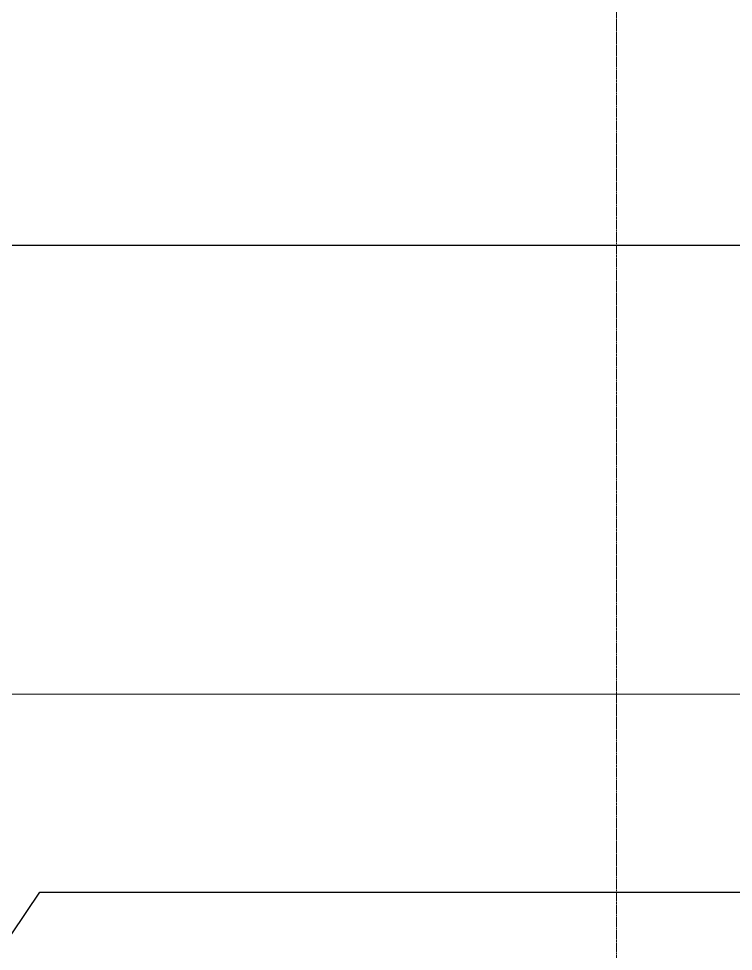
# Model space of a CAD drawing. Header units: millimetres. Extents: x -187664 to 435448, y -313239 to 299894.
# Drawn here: x 10511 to 12373, y -295390 to -292960 of the extents above; entities that cross this region are included whole.
import ezdxf

# ---------------------------------------------------------------- set-up
doc = ezdxf.new("R2010")
doc.units = ezdxf.units.MM
doc.linetypes.add('DPA_Hidden 50', pattern=[3, 2, -1])
for name, color, linetype, lineweight in [('A-DETL', 1, 'Continuous', 70), ('A-GENM-IDEN', 3, 'Continuous', 25), ('G-ANNO-SPOR', 3, 'Continuous', 9)]:
    doc.layers.add(name, color=color, linetype=linetype, lineweight=lineweight)

msp = doc.modelspace()

# ---------------------------------------------------------------- linework, layer by layer
at = {"layer": 'A-DETL', "color": 9, "linetype": 'DPA_Hidden 50', "lineweight": 9}
msp.add_line((12069.152, -297114.71), (12069.152, -292114.71), dxfattribs=at)
at = {"layer": 'A-GENM-IDEN'}
for p, q in [((9138.02, -293549.71), (13123.855, -293549.71)), ((9900.49, -296220.759), (10566.241, -295236.375)), ((10566.241, -295236.375), (13123.855, -295236.375))]:
    msp.add_line(p, q, dxfattribs=at)
at = {"layer": 'G-ANNO-SPOR'}
msp.add_line((10397.048, -294720.337), (15774.685, -294720.337), dxfattribs=at)

doc.saveas('drawing.dxf')
